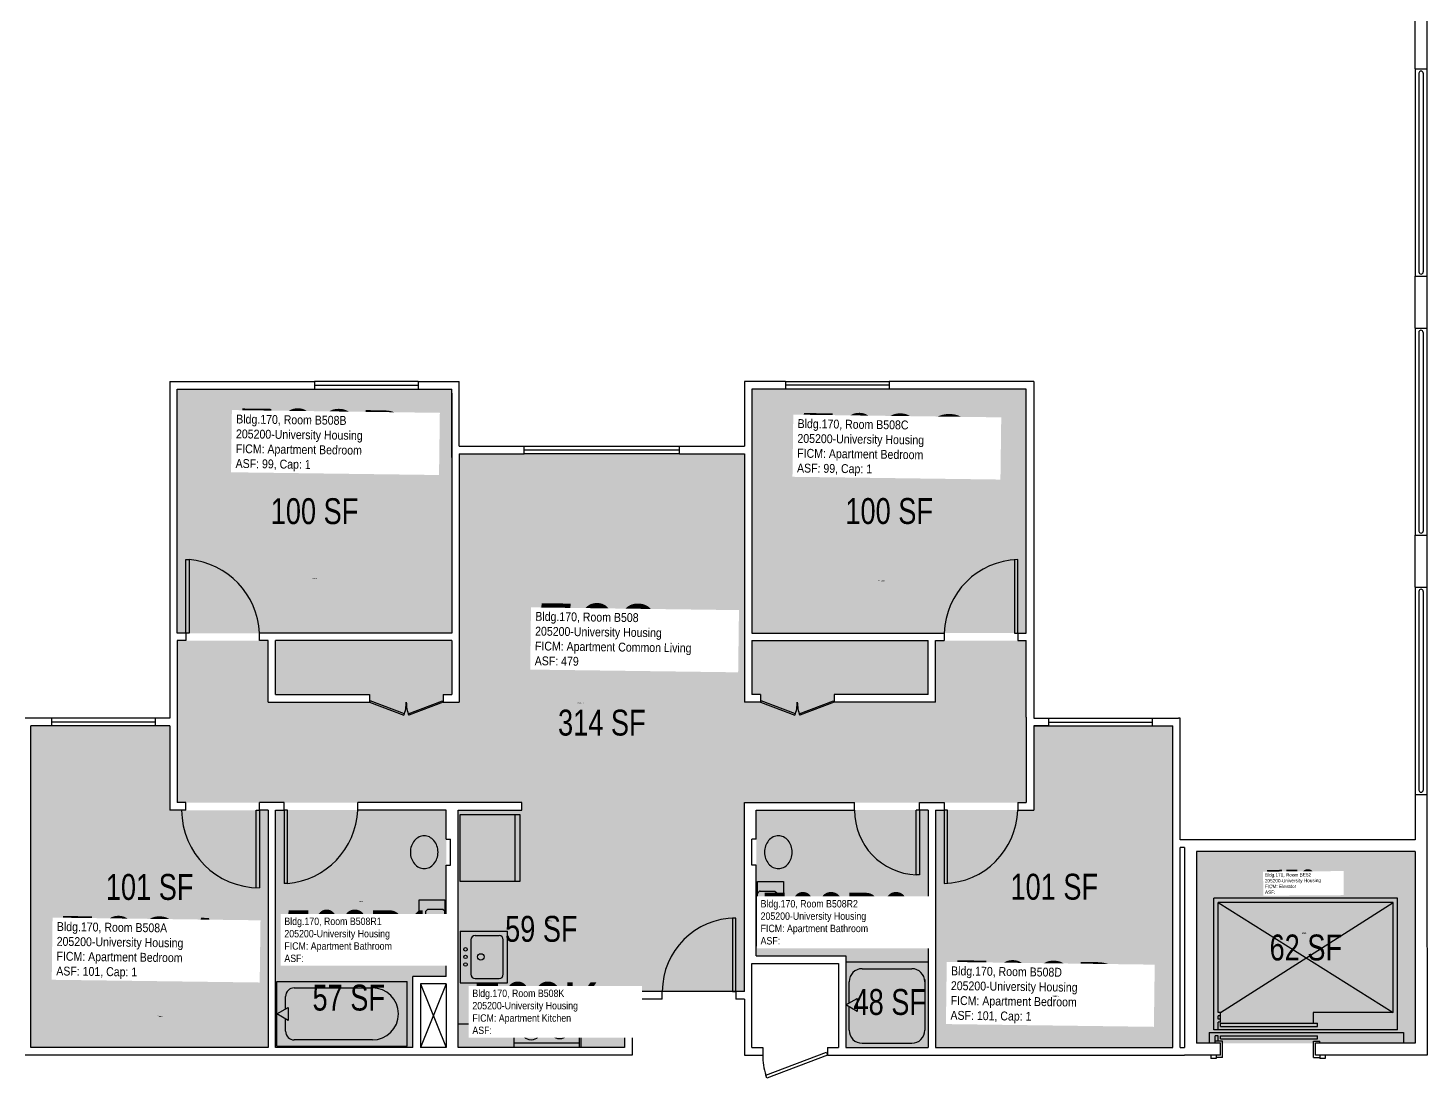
# Model space of a CAD drawing. Header units: inches. Extents: x -88 to 3164, y -85 to 1655.
# Drawn here: x 2012 to 2660, y 317 to 803 of the extents above; entities that cross this region are included whole.
import ezdxf
from ezdxf.enums import TextEntityAlignment as Align

# ---------------------------------------------------------------- set-up
doc = ezdxf.new("R2010")
doc.units = ezdxf.units.IN
doc.header["$LTSCALE"] = 10
doc.header["$MEASUREMENT"] = 0
doc.layers.get('0').update_dxf_attribs({"linetype": 'CONTINUOUS'})
for name, color, linetype in [('A-DOOR', 2, 'CONTINUOUS'), ('A-FLOR', 3, 'CONTINUOUS'), ('A-GLAZ', 1, 'CONTINUOUS'), ('A-IDEN-RNUM', 7, 'CONTINUOUS'), ('A-IDEN-SNUM', 4, 'CONTINUOUS'), ('A-IDEN-VNUM', 4, 'CONTINUOUS'), ('A-WALL', 5, 'CONTINUOUS'), ('AREA-TEXT', 3, 'CONTINUOUS'), ('Rooms-Category-Color', 7, 'CONTINUOUS'), ('Rooms-College-Color', 7, 'CONTINUOUS'), ('Rooms-Department-Color', 7, 'CONTINUOUS'), ('Rooms-Division-Color', 7, 'CONTINUOUS'), ('Rooms-Information', 7, 'CONTINUOUS')]:
    doc.layers.add(name, color=color, linetype=linetype)
doc.styles.add('CP_AREA', font='arial.ttf', dxfattribs={"height": 15})
doc.styles.add('CP_ROOMSNUMBER', font='arial.ttf', dxfattribs={"height": 1})
doc.styles.add('CP_ROOMVNUMBER', font='arial.ttf', dxfattribs={"width": 0.85, "height": 0.075})

msp = doc.modelspace()

# ---------------------------------------------------------------- hatches: boundary and pattern name
at = {"layer": 'Rooms-Category-Color', "true_color": 0x728ef3}
for points in [[(2208.39, 522.86), (2081.39, 522.83), (2081.36, 635.83), (2208.36, 635.86)], [(2347.39, 522.9), (2474.39, 522.93), (2474.36, 635.93), (2347.36, 635.9)], [(2474.35, 519.42), (2474.35, 444.42), (2343.85, 444.42), (2343.85, 356.92), (2288.35, 356.92), (2288.35, 440.92), (2240.84, 440.92), (2240.84, 444.42), (2081.35, 444.42), (2081.35, 519.42), (2123.35, 519.42), (2123.35, 490.92), (2170.35, 490.92), (2170.35, 494.42), (2126.85, 494.42), (2126.85, 519.42), (2208.35, 519.42), (2208.35, 494.42), (2204.35, 494.42), (2204.35, 490.92), (2211.85, 490.92), (2211.85, 605.92), (2343.85, 605.92), (2343.85, 490.92), (2351.35, 490.92), (2351.35, 494.42), (2347.35, 494.42), (2347.35, 519.42), (2428.85, 519.42), (2428.85, 494.42), (2385.35, 494.42), (2385.35, 490.92), (2432.35, 490.92), (2432.35, 519.42)], [(2123.43, 330.84), (2013.68, 330.82), (2013.65, 479.82), (2077.9, 479.83), (2077.9, 440.83), (2123.4, 440.84)], [(2477.9, 479.93), (2542.15, 479.94), (2542.18, 330.94), (2432.43, 330.92), (2432.4, 440.92), (2477.9, 440.93)], [(2126.85, 440.92), (2205.85, 440.92), (2205.85, 363.92), (2190.35, 363.92), (2190.35, 330.92), (2126.85, 330.92), (2126.85, 440.92)], [(2211.35, 440.92), (2288.35, 440.92), (2288.35, 330.92), (2211.35, 330.92)], [(2428.85, 440.92), (2349.35, 440.92), (2349.35, 373.42), (2390.85, 373.42), (2390.85, 330.92), (2428.85, 330.92)]]:
    msp.add_hatch(color=171, dxfattribs=at).paths.add_polyline_path(points)
at = {"layer": 'Rooms-Category-Color', "true_color": 0xadadad}
msp.add_hatch(color=253, dxfattribs=at).paths.add_polyline_path([(2553.1, 332.92), (2654.35, 332.92), (2654.35, 421.67), (2553.1, 421.67)])
at = {"layer": 'Rooms-College-Color', "true_color": 0xadadad}
for points in [[(2208.39, 522.86), (2081.39, 522.83), (2081.36, 635.83), (2208.36, 635.86)], [(2347.39, 522.9), (2474.39, 522.93), (2474.36, 635.93), (2347.36, 635.9)], [(2474.35, 519.42), (2474.35, 444.42), (2343.85, 444.42), (2343.85, 356.92), (2288.35, 356.92), (2288.35, 440.92), (2240.84, 440.92), (2240.84, 444.42), (2081.35, 444.42), (2081.35, 519.42), (2123.35, 519.42), (2123.35, 490.92), (2170.35, 490.92), (2170.35, 494.42), (2126.85, 494.42), (2126.85, 519.42), (2208.35, 519.42), (2208.35, 494.42), (2204.35, 494.42), (2204.35, 490.92), (2211.85, 490.92), (2211.85, 605.92), (2343.85, 605.92), (2343.85, 490.92), (2351.35, 490.92), (2351.35, 494.42), (2347.35, 494.42), (2347.35, 519.42), (2428.85, 519.42), (2428.85, 494.42), (2385.35, 494.42), (2385.35, 490.92), (2432.35, 490.92), (2432.35, 519.42)], [(2123.43, 330.84), (2013.68, 330.82), (2013.65, 479.82), (2077.9, 479.83), (2077.9, 440.83), (2123.4, 440.84)], [(2477.9, 479.93), (2542.15, 479.94), (2542.18, 330.94), (2432.43, 330.92), (2432.4, 440.92), (2477.9, 440.93)], [(2126.85, 440.92), (2205.85, 440.92), (2205.85, 363.92), (2190.35, 363.92), (2190.35, 330.92), (2126.85, 330.92), (2126.85, 440.92)], [(2211.35, 440.92), (2288.35, 440.92), (2288.35, 330.92), (2211.35, 330.92)], [(2428.85, 440.92), (2349.35, 440.92), (2349.35, 373.42), (2390.85, 373.42), (2390.85, 330.92), (2428.85, 330.92)], [(2553.1, 332.92), (2654.35, 332.92), (2654.35, 421.67), (2553.1, 421.67)]]:
    msp.add_hatch(color=253, dxfattribs=at).paths.add_polyline_path(points)
at = {"layer": 'Rooms-Department-Color', "true_color": 0x604aed}
for points in [[(2208.39, 522.86), (2081.39, 522.83), (2081.36, 635.83), (2208.36, 635.86)], [(2347.39, 522.9), (2474.39, 522.93), (2474.36, 635.93), (2347.36, 635.9)], [(2474.35, 519.42), (2474.35, 444.42), (2343.85, 444.42), (2343.85, 356.92), (2288.35, 356.92), (2288.35, 440.92), (2240.84, 440.92), (2240.84, 444.42), (2081.35, 444.42), (2081.35, 519.42), (2123.35, 519.42), (2123.35, 490.92), (2170.35, 490.92), (2170.35, 494.42), (2126.85, 494.42), (2126.85, 519.42), (2208.35, 519.42), (2208.35, 494.42), (2204.35, 494.42), (2204.35, 490.92), (2211.85, 490.92), (2211.85, 605.92), (2343.85, 605.92), (2343.85, 490.92), (2351.35, 490.92), (2351.35, 494.42), (2347.35, 494.42), (2347.35, 519.42), (2428.85, 519.42), (2428.85, 494.42), (2385.35, 494.42), (2385.35, 490.92), (2432.35, 490.92), (2432.35, 519.42)], [(2123.43, 330.84), (2013.68, 330.82), (2013.65, 479.82), (2077.9, 479.83), (2077.9, 440.83), (2123.4, 440.84)], [(2477.9, 479.93), (2542.15, 479.94), (2542.18, 330.94), (2432.43, 330.92), (2432.4, 440.92), (2477.9, 440.93)], [(2126.85, 440.92), (2205.85, 440.92), (2205.85, 363.92), (2190.35, 363.92), (2190.35, 330.92), (2126.85, 330.92), (2126.85, 440.92)], [(2211.35, 440.92), (2288.35, 440.92), (2288.35, 330.92), (2211.35, 330.92)], [(2428.85, 440.92), (2349.35, 440.92), (2349.35, 373.42), (2390.85, 373.42), (2390.85, 330.92), (2428.85, 330.92)]]:
    msp.add_hatch(color=173, dxfattribs=at).paths.add_polyline_path(points)
at = {"layer": 'Rooms-Department-Color', "true_color": 0xacacac}
msp.add_hatch(color=253, dxfattribs=at).paths.add_polyline_path([(2553.1, 332.92), (2654.35, 332.92), (2654.35, 421.67), (2553.1, 421.67)])
at = {"layer": 'Rooms-Division-Color', "true_color": 0x604aed}
for points in [[(2208.39, 522.86), (2081.39, 522.83), (2081.36, 635.83), (2208.36, 635.86)], [(2347.39, 522.9), (2474.39, 522.93), (2474.36, 635.93), (2347.36, 635.9)], [(2474.35, 519.42), (2474.35, 444.42), (2343.85, 444.42), (2343.85, 356.92), (2288.35, 356.92), (2288.35, 440.92), (2240.84, 440.92), (2240.84, 444.42), (2081.35, 444.42), (2081.35, 519.42), (2123.35, 519.42), (2123.35, 490.92), (2170.35, 490.92), (2170.35, 494.42), (2126.85, 494.42), (2126.85, 519.42), (2208.35, 519.42), (2208.35, 494.42), (2204.35, 494.42), (2204.35, 490.92), (2211.85, 490.92), (2211.85, 605.92), (2343.85, 605.92), (2343.85, 490.92), (2351.35, 490.92), (2351.35, 494.42), (2347.35, 494.42), (2347.35, 519.42), (2428.85, 519.42), (2428.85, 494.42), (2385.35, 494.42), (2385.35, 490.92), (2432.35, 490.92), (2432.35, 519.42)], [(2123.43, 330.84), (2013.68, 330.82), (2013.65, 479.82), (2077.9, 479.83), (2077.9, 440.83), (2123.4, 440.84)], [(2477.9, 479.93), (2542.15, 479.94), (2542.18, 330.94), (2432.43, 330.92), (2432.4, 440.92), (2477.9, 440.93)], [(2126.85, 440.92), (2205.85, 440.92), (2205.85, 363.92), (2190.35, 363.92), (2190.35, 330.92), (2126.85, 330.92), (2126.85, 440.92)], [(2211.35, 440.92), (2288.35, 440.92), (2288.35, 330.92), (2211.35, 330.92)], [(2428.85, 440.92), (2349.35, 440.92), (2349.35, 373.42), (2390.85, 373.42), (2390.85, 330.92), (2428.85, 330.92)]]:
    msp.add_hatch(color=173, dxfattribs=at).paths.add_polyline_path(points)
at = {"layer": 'Rooms-Division-Color', "true_color": 0xadadad}
msp.add_hatch(color=253, dxfattribs=at).paths.add_polyline_path([(2553.1, 332.92), (2654.35, 332.92), (2654.35, 421.67), (2553.1, 421.67)])

# ---------------------------------------------------------------- linework, layer by layer
for p, q in [((2212.35, 407.92), (2212.35, 438.92)), ((2212.35, 438.92), (2239.85, 438.92)), ((2237.6, 438.92), (2237.6, 407.92)), ((2239.85, 438.92), (2239.85, 407.92)), ((2239.85, 407.92), (2212.35, 407.92)), ((2349.98, 377.83), (2349.98, 407.83)), ((2349.98, 407.83), (2361.98, 407.83)), ((2349.98, 383.42), (2349.98, 402.24)), ((2350.1, 402.54), (2350.86, 403.29)), ((2351.15, 403.42), (2357.98, 403.42)), ((2357.98, 403.42), (2358.86, 402.54)), ((2358.98, 402.24), (2358.98, 398.98)), ((2361.98, 407.83), (2361.98, 377.83)), ((2193.23, 369.33), (2193.23, 399.33)), ((2193.23, 399.33), (2205.23, 399.33)), ((2205.23, 399.33), (2205.23, 369.33)), ((2357.98, 395.36), (2357.98, 390.48)), ((2358.96, 398.86), (2358, 395.47)), ((2196.23, 393.74), (2196.23, 390.42)), ((2196.23, 390.42), (2197.21, 386.97)), ((2197.23, 394.92), (2196.35, 394.04)), ((2204.23, 394.92), (2197.23, 394.92)), ((2205.11, 394.04), (2204.23, 394.92)), ((2205.23, 374.92), (2205.23, 393.74)), ((2358, 390.36), (2358.96, 386.97)), ((2197.23, 386.86), (2197.23, 381.98)), ((2212.26, 384.87), (2234.26, 384.87)), ((2212.26, 384.87), (2212.26, 360.87)), ((2219.26, 382.87), (2230.26, 382.87)), ((2234.26, 360.87), (2234.26, 384.87)), ((2350.86, 382.54), (2349.98, 383.42)), ((2357.81, 382.42), (2351.15, 382.42)), ((2358.98, 383.42), (2358.1, 382.54)), ((2358.98, 386.86), (2358.98, 383.42)), ((2197.21, 381.86), (2196.23, 378.42)), ((2196.23, 378.42), (2196.23, 374.92)), ((2217.26, 380.87), (2217.26, 364.87)), ((2232.26, 364.87), (2232.26, 380.87)), ((2361.98, 377.83), (2349.98, 377.83)), ((2205.23, 369.33), (2193.23, 369.33)), ((2196.23, 374.92), (2197.11, 374.04)), ((2197.4, 373.92), (2204.06, 373.92)), ((2204.35, 374.04), (2205.23, 374.92)), ((2428.85, 370.42), (2390.85, 370.42)), ((2219.26, 362.87), (2230.26, 362.87)), ((2398.35, 367.45), (2421.35, 367.45)), ((2127.48, 331.54), (2127.48, 361.54)), ((2127.48, 361.54), (2187.73, 361.54)), ((2135.51, 358.59), (2171.66, 358.59)), ((2187.73, 331.54), (2187.73, 361.54)), ((2212.26, 360.87), (2234.26, 360.87)), ((2237.35, 330.92), (2237.35, 356.92)), ((2237.35, 356.92), (2267.35, 356.92)), ((2267.35, 356.92), (2267.35, 330.92)), ((2392.35, 351.56), (2392.35, 361.45)), ((2427.35, 362.45), (2427.35, 338.95)), ((2131.5, 348.86), (2131.5, 354.58)), ((2268.35, 330.92), (2268.35, 354.92)), ((2390.85, 350.7), (2396.05, 353.7)), ((2396.05, 347.7), (2390.85, 350.7)), ((2392.35, 338.95), (2392.35, 349.83)), ((2396.05, 353.7), (2396.05, 347.7)), ((2127.48, 346.54), (2132.68, 349.54)), ((2132.68, 343.54), (2127.48, 346.54)), ((2131.5, 338.51), (2131.5, 344.22)), ((2132.68, 349.54), (2132.68, 343.54)), ((2269.35, 346.92), (2236.42, 346.92)), ((2236.42, 341.99), (2236.42, 346.92)), ((2269.35, 341.99), (2269.35, 346.92)), ((2211.35, 341.99), (2236.42, 341.99)), ((2269.35, 341.99), (2288.35, 341.99)), ((2127.48, 331.54), (2187.73, 331.54)), ((2171.66, 334.49), (2135.51, 334.49)), ((2267.35, 332.99), (2237.35, 332.99)), ((2398.35, 332.95), (2421.35, 332.95))]:
    msp.add_line(p, q)
for centre, radius in [((2214.76, 376.42), 0.791), ((2214.76, 372.92), 0.791), ((2214.76, 369.42), 0.791), ((2221.88, 372.92), 1.5), ((2245.13, 350.92), 4), ((2258.35, 350.92), 4.5), ((2245.13, 338.92), 4.5), ((2258.35, 338.92), 4)]:
    msp.add_circle(centre, radius)
for centre, radius, start, end in [((2196.16, 422.54), 6.59, 116.19159, 139.89909), ((2195.64, 423.6), 5.42, 90, 116.19159), ((2195.64, 423.6), 5.42, 63.80841, 90), ((2195.12, 422.54), 6.59, 40.10091, 63.80841), ((2360.1, 422.54), 6.59, 116.19159, 139.89909), ((2359.58, 423.6), 5.42, 90, 116.19159), ((2359.58, 423.6), 5.42, 63.80841, 90), ((2359.06, 422.54), 6.59, 40.10091, 63.80841), ((2198.24, 421.42), 9, 160.77064, 180), ((2198.24, 421.42), 9, 180, 199.22936), ((2196.97, 421.86), 7.65, 139.89909, 160.77064), ((2194.31, 421.86), 7.65, 19.22936, 40.10091), ((2193.04, 421.42), 9, 0, 19.22936), ((2193.04, 421.42), 9, 340.77064, 0), ((2362.18, 421.42), 9, 160.77064, 180), ((2362.18, 421.42), 9, 180, 199.22936), ((2360.91, 421.86), 7.65, 139.89909, 160.77064), ((2358.25, 421.86), 7.65, 19.22936, 40.10091), ((2356.98, 421.42), 9, 0, 19.22936), ((2356.98, 421.42), 9, 340.77064, 0), ((2196.97, 420.97), 7.65, 199.22936, 220.10091), ((2196.16, 420.29), 6.59, 220.10091, 243.80841), ((2195.12, 420.29), 6.59, 296.19159, 319.89909), ((2194.31, 420.97), 7.65, 319.89909, 340.77064), ((2360.91, 420.97), 7.65, 199.22936, 220.10091), ((2360.1, 420.29), 6.59, 220.10091, 243.80841), ((2359.06, 420.29), 6.59, 296.19159, 319.89909), ((2358.25, 420.97), 7.65, 319.89909, 340.77064), ((2195.64, 419.24), 5.42, 243.80841, 270), ((2195.64, 419.24), 5.42, 270, 296.19159), ((2359.58, 419.24), 5.42, 243.80841, 270), ((2359.58, 419.24), 5.42, 270, 296.19159), ((2350.4, 402.24), 0.418, 135, 180), ((2351.15, 403), 0.418, 90, 135), ((2358.56, 402.24), 0.418, 0, 45), ((2358.4, 395.36), 0.418, 164.0546, 180), ((2365.78, 392.92), 5.8, 153.29881, 180), ((2367.08, 392.26), 7.26, 129.47246, 153.29881), ((2367.93, 391.24), 8.59, 108.83538, 129.47246), ((2368.48, 389.62), 10.29, 90, 108.83538), ((2368.48, 389.62), 10.29, 71.16462, 90), ((2369.03, 391.24), 8.59, 50.52754, 71.16462), ((2369.87, 392.26), 7.26, 26.70119, 50.52754), ((2371.18, 392.92), 5.8, 0, 26.70119), ((2185.33, 383.76), 7.26, 129.47246, 153.29881), ((2186.18, 382.74), 8.59, 108.83538, 129.47246), ((2186.73, 381.12), 10.29, 90, 108.83538), ((2186.73, 381.12), 10.29, 71.16462, 90), ((2187.28, 382.74), 8.59, 50.52754, 71.16462), ((2188.12, 383.76), 7.26, 26.70119, 50.52754), ((2196.65, 393.74), 0.418, 135, 180), ((2204.81, 393.74), 0.418, 0, 45), ((2358.4, 390.48), 0.418, 180, 195.9454), ((2365.78, 392.92), 5.8, 180, 206.70119), ((2367.08, 393.57), 7.26, 206.70119, 230.52754), ((2369.87, 393.57), 7.26, 309.47246, 333.29881), ((2371.18, 392.92), 5.8, 333.29881, 0), ((2184.03, 384.42), 5.8, 153.29881, 180), ((2184.03, 384.42), 5.8, 180, 206.70119), ((2189.43, 384.42), 5.8, 0, 26.70119), ((2189.43, 384.42), 5.8, 333.29881, 0), ((2196.81, 386.86), 0.418, 0, 15.9454), ((2219.26, 380.87), 2, 90, 180), ((2230.26, 380.87), 2, 0, 90), ((2351.15, 382.84), 0.418, 225, 270), ((2357.81, 382.84), 0.418, 270, 315), ((2358.56, 386.86), 0.418, 0, 15.9454), ((2367.93, 394.6), 8.59, 230.52754, 251.16462), ((2368.48, 396.21), 10.29, 251.16462, 270), ((2369, 393.77), 7.87, 266.22456, 288.83538), ((2368.49, 395.25), 9.43, 288.83538, 309.47246), ((2185.33, 385.07), 7.26, 206.70119, 230.52754), ((2186.71, 386.75), 9.43, 230.52754, 251.16462), ((2186.21, 385.27), 7.87, 251.16462, 273.77544), ((2186.73, 387.71), 10.29, 270, 288.83538), ((2187.28, 386.1), 8.59, 288.83538, 309.47246), ((2188.12, 385.07), 7.26, 309.47246, 333.29881), ((2196.81, 381.98), 0.418, 344.0546, 0), ((2197.4, 374.34), 0.418, 225, 270), ((2204.06, 374.34), 0.418, 270, 315), ((2219.26, 364.87), 2, 180, 270), ((2230.26, 364.87), 2, 270, 0), ((2398.35, 361.45), 6, 90, 180), ((2421.35, 361.45), 6, 0, 90), ((2135.51, 354.58), 4.02, 90, 180), ((2171.66, 346.54), 12.05, 270, 90), ((2135.51, 338.51), 4.02, 180, 270), ((2398.35, 338.95), 6, 180, 270), ((2421.35, 338.95), 6, 270, 0)]:
    msp.add_arc(centre, radius, start, end)
at = {"layer": 'A-DOOR'}
for p, q in [((2085.35, 522.92), (2085.35, 556.92)), ((2085.35, 556.92), (2086.85, 556.92)), ((2086.85, 556.92), (2086.85, 522.92)), ((2468.85, 556.92), (2468.85, 522.92)), ((2470.35, 522.92), (2470.35, 556.92)), ((2086.85, 522.92), (2085.35, 522.92)), ((2468.85, 522.92), (2470.35, 522.92)), ((2170.61, 491.58), (2170.35, 490.92)), ((2170.35, 490.92), (2186.23, 484.83)), ((2186.48, 485.49), (2170.61, 491.58)), ((2188.23, 485.49), (2204.1, 491.58)), ((2204.35, 490.92), (2188.48, 484.83)), ((2204.1, 491.58), (2204.35, 490.92)), ((2351.61, 491.58), (2351.35, 490.92)), ((2351.35, 490.92), (2367.23, 484.83)), ((2367.48, 485.49), (2351.61, 491.58)), ((2369.23, 485.49), (2385.1, 491.58)), ((2385.35, 490.92), (2369.48, 484.83)), ((2385.1, 491.58), (2385.35, 490.92)), ((2186.23, 484.83), (2186.48, 485.49)), ((2188.48, 484.83), (2188.23, 485.49)), ((2367.23, 484.83), (2367.48, 485.49)), ((2369.48, 484.83), (2369.23, 485.49)), ((2117.85, 440.92), (2119.35, 440.92)), ((2117.85, 404.92), (2117.85, 440.92)), ((2119.35, 440.92), (2119.35, 404.92)), ((2130.85, 440.92), (2130.85, 406.92)), ((2132.35, 440.92), (2130.85, 440.92)), ((2132.35, 406.92), (2132.35, 440.92)), ((2423.35, 410.92), (2423.35, 440.92)), ((2424.85, 440.92), (2423.35, 440.92)), ((2424.85, 440.92), (2424.85, 410.92)), ((2436.35, 440.92), (2436.35, 406.92)), ((2437.85, 440.92), (2436.35, 440.92)), ((2437.85, 406.92), (2437.85, 440.92)), ((2424.85, 410.92), (2423.35, 410.92)), ((2132.35, 406.92), (2130.85, 406.92)), ((2339.85, 390.92), (2338.35, 390.92)), ((2338.35, 390.92), (2338.35, 356.92)), ((2339.85, 356.92), (2339.85, 390.92)), ((2339.85, 356.92), (2305.85, 356.92)), ((2338.35, 356.92), (2339.85, 356.92)), ((2353.79, 318.15), (2381.86, 328.74)), ((2382.35, 327.42), (2354.29, 316.83)), ((2381.86, 328.74), (2382.35, 327.42)), ((2354.29, 316.83), (2353.79, 318.15))]:
    msp.add_line(p, q, dxfattribs=at)
for centre, radius, start, end in [((2083.71, 521.38), 35.67, 2.4645, 84.95117), ((2471.32, 521.96), 34.97, 91.57576, 178.42424), ((2170.35, 490.92), 17, 339.02254, 0), ((2204.35, 490.92), 17, 180, 200.97746), ((2351.35, 490.92), 17, 339.02254, 0), ((2385.35, 490.92), 17, 180, 200.97746), ((2119.35, 440.92), 36, 180, 270), ((2129.25, 442.42), 35.64, 274.99827, 357.58607), ((2424.63, 440.66), 29.77, 179.51034, 267.55206), ((2435.39, 441.88), 34.97, 271.57576, 358.42424), ((2339.85, 356.92), 34, 90, 180), ((2379.55, 327.05), 27.2, 179.22408, 199.05218)]:
    msp.add_arc(centre, radius, start, end, dxfattribs=at)
at = {"layer": 'A-FLOR'}
for p, q in [((2656.05, 782.16), (2656.08, 690.16)), ((2658.05, 782.16), (2658.08, 690.16)), ((2656.04, 662.16), (2656.07, 570.16)), ((2658.04, 662.16), (2658.07, 570.16)), ((2656.05, 542.16), (2656.08, 450.16)), ((2658.05, 542.16), (2658.08, 450.16)), ((2646.2, 400.17), (2561.2, 400.16)), ((2561.21, 339.16), (2561.2, 400.16)), ((2644.2, 398.17), (2563.2, 398.16)), ((2563.2, 398.16), (2644.2, 347.17)), ((2563.2, 347.16), (2563.2, 398.16)), ((2564.2, 347.16), (2644.2, 398.17)), ((2644.2, 347.17), (2644.2, 398.17)), ((2646.21, 339.17), (2646.2, 400.17)), ((2193.85, 360.42), (2205.85, 330.92)), ((2205.85, 360.42), (2193.85, 330.92)), ((2564.2, 347.16), (2563.2, 347.16)), ((2563.2, 344.16), (2563.2, 345.66)), ((2564.2, 345.66), (2563.2, 345.66)), ((2564.2, 344.16), (2563.2, 344.16)), ((2564.2, 342.66), (2564.2, 347.16)), ((2644.2, 347.17), (2607.2, 347.16)), ((2607.2, 347.16), (2607.2, 342.16)), ((2558.96, 337.91), (2648.96, 337.92)), ((2558.96, 337.91), (2558.96, 332.91)), ((2646.21, 339.17), (2561.21, 339.16)), ((2564.2, 342.66), (2563.2, 342.66)), ((2563.21, 339.16), (2563.2, 342.66)), ((2564.2, 342.16), (2609.2, 342.16)), ((2564.21, 340.66), (2564.2, 342.16)), ((2564.21, 340.66), (2609.21, 340.66)), ((2609.21, 340.66), (2609.2, 342.16)), ((2648.96, 337.92), (2648.96, 332.92)), ((2563.21, 336.41), (2561.71, 336.41)), ((2561.71, 332.91), (2561.71, 336.41)), ((2562.96, 333.91), (2561.96, 333.91)), ((2563.21, 333.91), (2563.21, 336.41)), ((2565.21, 333.91), (2563.21, 333.91)), ((2564.21, 336.41), (2609.21, 336.41)), ((2564.21, 334.91), (2564.21, 336.41)), ((2564.21, 334.91), (2609.21, 334.91)), ((2565.21, 326.41), (2565.21, 333.91)), ((2607.21, 326.41), (2607.21, 333.91)), ((2607.21, 333.91), (2610.21, 333.91)), ((2609.21, 334.91), (2609.21, 336.41)), ((2610.21, 332.91), (2610.21, 333.91)), ((2559.72, 327.41), (2559.72, 325.91)), ((2562.22, 325.91), (2559.72, 325.91)), ((2562.22, 327.41), (2562.22, 325.91)), ((2565.21, 326.41), (2562.22, 326.41)), ((2607.21, 326.41), (2610.2, 326.41)), ((2610.2, 327.41), (2610.2, 326.41)), ((2610.2, 327.41), (2610.2, 325.91)), ((2612.7, 325.91), (2610.2, 325.91)), ((2612.7, 327.41), (2612.7, 325.91))]:
    msp.add_line(p, q, dxfattribs=at)
for centre, start, end in [((2657.05, 782.16, 0), 0.02044, 180.02044), ((2657.08, 690.16, 0), 180.02044, 0.02044), ((2657.04, 662.16, 0), 0.02044, 180.02044), ((2657.07, 570.16, 0), 180.02044, 0.02044), ((2657.05, 542.16, 0), 0.02044, 180.02044), ((2657.08, 450.16, 0), 180.02044, 0.02044)]:
    msp.add_arc(centre, 1, start, end, dxfattribs=at)
at = {"layer": 'A-GLAZ'}
for p, q in [((2192.85, 639.42), (2144.85, 639.42)), ((2144.85, 637.67), (2192.85, 637.67)), ((2144.85, 635.92), (2192.85, 635.92)), ((2362.85, 639.42), (2410.85, 639.42)), ((2410.85, 637.67), (2362.85, 637.67)), ((2410.85, 635.92), (2362.85, 635.92)), ((2241.85, 609.42), (2313.85, 609.42)), ((2313.85, 607.67), (2241.85, 607.67)), ((2313.85, 605.92), (2241.85, 605.92)), ((2071.1, 483.42), (2023.1, 483.42)), ((2071.1, 481.67), (2023.1, 481.67)), ((2071.1, 479.92), (2023.1, 479.92)), ((2484.6, 483.42), (2532.6, 483.42)), ((2484.6, 481.67), (2532.6, 481.67)), ((2484.6, 479.92), (2532.6, 479.92))]:
    msp.add_line(p, q, dxfattribs=at)
at = {"layer": 'A-WALL'}
for p, q in [((2654.31, 784.16), (2654.32, 808.16)), ((2659.82, 808.16), (2659.81, 784.16)), ((2654.31, 784.16), (2654.32, 688.16)), ((2654.31, 784.16), (2659.81, 784.16)), ((2659.81, 784.16), (2659.82, 688.16)), ((2654.3, 664.16), (2654.31, 688.16)), ((2654.31, 688.16), (2659.81, 688.16)), ((2659.81, 688.16), (2659.8, 664.16)), ((2654.3, 664.16), (2654.32, 568.16)), ((2654.3, 664.16), (2659.8, 664.16)), ((2659.8, 664.16), (2659.82, 568.16)), ((2077.85, 639.42), (2144.85, 639.42)), ((2077.85, 639.42), (2077.85, 483.42)), ((2081.35, 522.92), (2081.35, 635.92)), ((2081.35, 635.92), (2144.85, 635.92)), ((2144.85, 639.42), (2144.85, 635.92)), ((2192.85, 639.42), (2211.85, 639.42)), ((2192.85, 639.42), (2192.85, 635.92)), ((2192.85, 635.92), (2208.35, 635.92)), ((2208.35, 604.17), (2208.35, 635.92)), ((2211.85, 609.42), (2211.85, 639.42)), ((2343.85, 639.42), (2343.85, 609.42)), ((2362.85, 639.42), (2343.85, 639.42)), ((2347.35, 635.92), (2347.35, 604.17)), ((2362.85, 635.92), (2347.35, 635.92)), ((2362.85, 639.42), (2362.85, 635.92)), ((2410.85, 639.42), (2410.85, 635.92)), ((2477.85, 639.42), (2410.85, 639.42)), ((2474.35, 635.92), (2410.85, 635.92)), ((2474.35, 522.92), (2474.35, 635.92)), ((2477.85, 639.42), (2477.85, 483.42)), ((2208.35, 633.92), (2208.35, 604.17)), ((2211.85, 609.42), (2241.85, 609.42)), ((2241.85, 605.92), (2241.85, 609.42)), ((2313.85, 605.92), (2313.85, 609.42)), ((2313.85, 609.42), (2343.85, 609.42)), ((2208.35, 604.17), (2208.35, 522.92)), ((2211.85, 605.92), (2211.85, 490.92)), ((2211.85, 605.92), (2241.85, 605.92)), ((2313.85, 605.92), (2343.85, 605.92)), ((2343.85, 605.92), (2343.85, 490.92)), ((2347.35, 604.17), (2347.35, 522.92)), ((2654.3, 544.16), (2654.31, 568.16)), ((2654.31, 568.16), (2659.81, 568.16)), ((2659.81, 568.16), (2659.8, 544.16)), ((2654.3, 544.16), (2659.8, 544.16)), ((2654.3, 544.16), (2654.31, 448.16)), ((2659.8, 544.16), (2659.81, 448.16)), ((2085.35, 522.92), (2081.35, 522.92)), ((2085.35, 519.42), (2081.35, 519.42)), ((2081.35, 519.42), (2081.35, 483.42)), ((2085.35, 522.92), (2085.35, 519.42)), ((2208.35, 522.92), (2119.35, 522.92)), ((2119.35, 519.42), (2119.35, 522.92)), ((2123.35, 519.42), (2119.35, 519.42)), ((2123.35, 490.92), (2123.35, 519.42)), ((2208.35, 519.42), (2126.85, 519.42)), ((2126.85, 494.42), (2126.85, 519.42)), ((2208.35, 519.42), (2208.35, 494.42)), ((2347.35, 522.92), (2436.35, 522.92)), ((2347.35, 519.42), (2428.85, 519.42)), ((2347.35, 519.42), (2347.35, 494.42)), ((2428.85, 494.42), (2428.85, 519.42)), ((2432.35, 490.92), (2432.35, 519.42)), ((2432.35, 519.42), (2436.35, 519.42)), ((2436.35, 522.92), (2436.35, 519.42)), ((2470.35, 522.92), (2470.35, 519.42)), ((2470.35, 522.92), (2474.35, 522.92)), ((2470.35, 519.42), (2474.35, 519.42)), ((2474.35, 483.92), (2474.35, 519.42)), ((2126.85, 494.42), (2170.35, 494.42)), ((2170.35, 494.42), (2170.35, 490.92)), ((2204.35, 494.42), (2204.35, 490.92)), ((2204.35, 494.42), (2208.35, 494.42)), ((2351.35, 494.42), (2347.35, 494.42)), ((2351.35, 494.42), (2351.35, 490.92)), ((2428.85, 494.42), (2385.35, 494.42)), ((2385.35, 494.42), (2385.35, 490.92)), ((2123.35, 490.92), (2170.35, 490.92)), ((2204.35, 490.92), (2211.85, 490.92)), ((2351.35, 490.92), (2343.85, 490.92)), ((2432.35, 490.92), (2385.35, 490.92)), ((2023.1, 483.42), (2010.85, 483.42)), ((2023.1, 479.92), (2013.6, 479.92)), ((2013.6, 330.92), (2013.6, 479.92)), ((2023.1, 483.42), (2023.1, 479.92)), ((2077.85, 483.42), (2071.1, 483.42)), ((2071.1, 483.42), (2071.1, 479.92)), ((2077.85, 479.92), (2071.1, 479.92)), ((2077.85, 479.92), (2077.85, 440.92)), ((2081.35, 483.42), (2081.35, 444.42)), ((2474.35, 483.92), (2474.35, 444.42)), ((2477.85, 483.42), (2484.6, 483.42)), ((2477.85, 479.92), (2477.85, 440.92)), ((2477.85, 479.92), (2484.6, 479.92)), ((2484.6, 479.92), (2477.85, 479.92)), ((2484.6, 483.42), (2484.6, 479.92)), ((2532.6, 483.42), (2532.6, 479.92)), ((2532.6, 483.42), (2544.85, 483.42)), ((2532.6, 479.92), (2542.1, 479.92)), ((2542.1, 330.92), (2542.1, 479.92)), ((2545.57, 483.42), (2544.85, 483.42)), ((2545.57, 427.16), (2545.57, 483.42)), ((2654.31, 448.16), (2659.81, 448.16)), ((2654.31, 448.16), (2654.32, 427.16)), ((2659.81, 448.16), (2659.82, 427.17)), ((2085.35, 440.92), (2077.85, 440.92)), ((2085.35, 444.42), (2081.35, 444.42)), ((2085.35, 440.92), (2085.35, 444.42)), ((2130.85, 444.42), (2119.35, 444.42)), ((2119.35, 440.92), (2119.35, 444.42)), ((2119.35, 440.92), (2119.35, 444.42)), ((2123.35, 440.92), (2119.35, 440.92)), ((2123.35, 440.92), (2123.35, 330.92)), ((2126.85, 330.92), (2126.85, 440.92)), ((2126.85, 440.92), (2130.85, 440.92)), ((2130.85, 440.92), (2130.85, 444.42)), ((2211.35, 444.42), (2164.85, 444.42)), ((2164.85, 440.92), (2164.85, 444.42)), ((2205.85, 440.92), (2164.85, 440.92)), ((2188.23, 440.92), (2168.85, 440.92)), ((2205.85, 427.42), (2205.85, 440.92)), ((2240.84, 444.42), (2211.35, 444.42)), ((2211.35, 440.92), (2240.84, 440.92)), ((2211.35, 330.92), (2211.35, 440.92)), ((2240.84, 440.92), (2240.84, 444.42)), ((2343.85, 356.92), (2343.85, 444.42)), ((2343.85, 444.42), (2394.85, 444.42)), ((2349.35, 440.92), (2394.85, 440.92)), ((2349.35, 427.42), (2349.35, 440.92)), ((2394.85, 440.92), (2394.85, 444.42)), ((2424.85, 440.92), (2424.85, 444.42)), ((2424.85, 440.92), (2424.85, 444.42)), ((2424.85, 444.42), (2436.35, 444.42)), ((2428.85, 440.92), (2424.85, 440.92)), ((2428.85, 440.92), (2428.85, 330.92)), ((2432.35, 440.92), (2432.35, 330.92)), ((2432.35, 440.92), (2436.35, 440.92)), ((2436.35, 444.42), (2436.35, 440.92)), ((2470.35, 444.42), (2474.35, 444.42)), ((2470.35, 444.42), (2470.35, 440.92)), ((2470.35, 440.92), (2477.85, 440.92)), ((2205.85, 427.42), (2207.87, 427.42)), ((2207.87, 415.42), (2207.87, 427.42)), ((2347.35, 415.42), (2347.35, 427.42)), ((2349.35, 427.42), (2347.35, 427.42)), ((2547.57, 427.16), (2545.56, 427.16)), ((2545.57, 331), (2545.58, 423.66)), ((2547.57, 423.66), (2545.57, 423.66)), ((2654.32, 427.17), (2547.57, 427.16)), ((2547.57, 423.66), (2547.58, 330.91)), ((2654.32, 421.67), (2553.07, 421.66)), ((2553.07, 421.66), (2553.08, 332.91)), ((2654.32, 421.67), (2654.33, 332.92)), ((2659.82, 427.17), (2659.83, 327.42)), ((2205.85, 363.92), (2205.85, 415.42)), ((2205.85, 415.42), (2207.87, 415.42)), ((2349.35, 415.42), (2347.35, 415.42)), ((2349.35, 373.42), (2349.35, 415.42)), ((2347.35, 369.92), (2387.35, 369.92)), ((2347.35, 330.92), (2347.35, 369.92)), ((2349.35, 373.42), (2390.85, 373.42)), ((2387.35, 369.92), (2387.35, 330.92)), ((2390.85, 373.42), (2390.85, 330.92)), ((2190.35, 330.92), (2190.35, 363.92)), ((2205.85, 363.92), (2190.35, 363.92)), ((2193.85, 360.42), (2193.85, 330.92)), ((2205.85, 360.42), (2193.85, 360.42)), ((2205.85, 360.42), (2205.85, 330.92)), ((2288.35, 356.92), (2288.35, 330.92)), ((2305.85, 356.92), (2288.35, 356.92)), ((2305.85, 353.42), (2305.85, 356.92)), ((2343.85, 356.92), (2339.85, 356.92)), ((2339.85, 356.92), (2339.85, 353.42)), ((2291.85, 353.42), (2291.85, 327.42)), ((2305.85, 353.42), (2291.85, 353.42)), ((2343.85, 353.42), (2339.85, 353.42)), ((2343.85, 353.42), (2343.85, 327.42)), ((2123.35, 330.92), (2013.6, 330.92)), ((2190.35, 330.92), (2126.85, 330.92)), ((2205.85, 330.92), (2193.85, 330.92)), ((2288.35, 330.92), (2211.35, 330.92)), ((2347.35, 330.92), (2352.35, 330.92)), ((2352.35, 330.92), (2352.35, 327.42)), ((2382.35, 330.92), (2382.35, 327.42)), ((2382.35, 330.92), (2387.35, 330.92)), ((2390.85, 330.92), (2428.85, 330.92)), ((2432.35, 330.92), (2542.1, 330.92)), ((2545.57, 331), (2547.57, 331)), ((2564.21, 332.91), (2553.08, 332.91)), ((2564.21, 327.41), (2564.21, 332.91)), ((2654.33, 332.92), (2608.21, 332.91)), ((2608.21, 327.41), (2608.21, 332.91)), ((2291.85, 327.42), (2010.85, 327.42)), ((2343.85, 327.42), (2352.35, 327.42)), ((2382.35, 327.42), (2544.85, 327.42)), ((2544.85, 327.42), (2547.6, 327.42)), ((2564.21, 327.41), (2547.58, 327.41)), ((2659.83, 327.42), (2608.21, 327.41))]:
    msp.add_line(p, q, dxfattribs=at)

# ---------------------------------------------------------------- texts
at = {"layer": 'A-IDEN-RNUM', "style": 'CP_ROOMSNUMBER'}
for s, rotation, p in [('0508-B0', 359.2, (2143.94, 548.09)), ('0508-C0', 359.24, (2405.87, 546.95)), ('0508-00', 359.2, (2266.6, 490.35)), ('0E52-00', 0.37221, (2601.87, 383.75)), ('0508-D0', 359.2, (2486.36, 354.57)), ('0508-A0', 359.24, (2072.07, 345.28))]:
    msp.add_text(s, height=0.36, rotation=rotation, dxfattribs=at).set_placement(p)
for s, p in [('0508-R1', (2165.53, 398.51)), ('0508-R2', (2388.61, 399.18)), ('0508-K0', (2251.82, 389.46))]:
    msp.add_text(s, height=0.36, dxfattribs=at).set_placement(p)
at = {"layer": 'A-IDEN-SNUM', "style": 'CP_ROOMSNUMBER'}
for s, rotation, p in [('1700B508B0', 359.2, (2143.94, 548.09)), ('1700B508C0', 359.24, (2405.87, 546.95)), ('1700B50800', 359.2, (2266.6, 490.35)), ('1700BE5200', 0.37221, (2601.87, 383.75)), ('1700B508D0', 359.2, (2486.36, 354.57)), ('1700B508A0', 359.24, (2072.07, 345.28))]:
    msp.add_text(s, height=0.36, rotation=rotation, dxfattribs=at).set_placement(p)
for s, p in [('1700B508R1', (2165.53, 398.51)), ('1700B508R2', (2388.61, 399.18)), ('1700B508K0', (2251.82, 389.46))]:
    msp.add_text(s, height=0.36, dxfattribs=at).set_placement(p)
at = {"layer": 'A-IDEN-VNUM', "style": 'CP_ROOMVNUMBER', "width": 0.85}
for s, height, rotation, p in [('508B', 28.8, 359.24, (2108.3, 598.15)), ('508C', 28.8, 359.24, (2368.17, 596.05)), ('508', 28.8, 359.24, (2246.78, 507.96)), ('E52', 11.143, 0.37267, (2584.82, 402.06)), ('508A', 28.8, 359.24404, (2025.29, 363.12)), ('508D', 28.8, 359.24, (2439.21, 342.6))]:
    msp.add_text(s, height=height, rotation=rotation, dxfattribs=at).set_placement(p)
at = {"layer": 'A-IDEN-VNUM', "style": 'CP_ROOMVNUMBER'}
for s, width, p in [('508R2', 0.7, (2351.35, 378.63)), ('508R1', 0.7, (2130.91, 370.5, 0)), ('508K', 0.75, (2217.94, 337.15))]:
    msp.add_text(s, height=24, dxfattribs=dict(at, width=width)).set_placement(p)
at = {"layer": 'AREA-TEXT', "style": 'CP_AREA', "width": 0.75}
for s, p in [('100 SF', (2144.87, 579.35)), ('100 SF', (2410.87, 579.41)), ('314 SF', (2277.85, 481.42)), ('101 SF', (2068.54, 405.32)), ('101 SF', (2487.29, 405.43)), ('59 SF', (2249.85, 385.92)), ('62 SF', (2603.73, 377.29)), ('57 SF', (2160.71, 354.07)), ('48 SF', (2411.14, 352.05))]:
    msp.add_text(s, height=12, dxfattribs=at).set_placement(p, align=Align.MIDDLE_CENTER)

# ---------------------------------------------------------------- next in the draw order: texts
at = {"layer": 'Rooms-Information', "attachment_point": 7, "style": 'CP_ROOMVNUMBER', "bg_fill": 3, "box_fill_scale": 1.5, "bg_fill_color": 256, "bg_fill_true_color": 13158600, "bg_fill_transparency": 0}
for s, insert, char_height, width, rotation in [('Bldg.170, Room B508B^M^J205200-University Housing^M^JFICM: Apartment Bedroom^M^JASF: 99, Cap: 1', (2108.3, 598.15), 4.1143, 92.16, 359.24), ('Bldg.170, Room B508C^M^J205200-University Housing^M^JFICM: Apartment Bedroom^M^JASF: 99, Cap: 1', (2368.17, 596.05), 4.1143, 92.16, 359.24), ('Bldg.170, Room B508^M^J205200-University Housing^M^JFICM: Apartment Common Living^M^JASF: 479', (2246.78, 507.96), 4.1143, 92.16, 359.24), ('Bldg.170, Room BE52^M^J205200-University Housing^M^JFICM: Elevator^M^JASF: ', (2584.82, 402.06), 1.5919, 35.6584, 0.37267), ('Bldg.170, Room B508A^M^J205200-University Housing^M^JFICM: Apartment Bedroom^M^JASF: 101, Cap: 1', (2025.29, 363.12), 4.1143, 92.16, 359.24404), ('Bldg.170, Room B508D^M^J205200-University Housing^M^JFICM: Apartment Bedroom^M^JASF: 101, Cap: 1', (2439.21, 342.6), 4.1143, 92.16, 359.24)]:
    msp.add_mtext(s, dxfattribs=dict(at, insert=insert, char_height=char_height, width=width, rotation=rotation))
at = {"layer": 'Rooms-Information', "char_height": 3.4286, "width": 76.8, "attachment_point": 7, "style": 'CP_ROOMVNUMBER', "bg_fill": 3, "box_fill_scale": 1.5, "bg_fill_color": 256, "bg_fill_true_color": 13158600, "bg_fill_transparency": 0}
for s, insert in [('Bldg.170, Room B508R2^M^J205200-University Housing^M^JFICM: Apartment Bathroom^M^JASF: ', (2351.35, 378.63)), ('Bldg.170, Room B508R1^M^J205200-University Housing^M^JFICM: Apartment Bathroom^M^JASF: ', (2130.91, 370.5, 0)), ('Bldg.170, Room B508K^M^J205200-University Housing^M^JFICM: Apartment Kitchen^M^JASF: ', (2217.94, 337.15))]:
    msp.add_mtext(s, dxfattribs=dict(at, insert=insert))

doc.saveas('drawing.dxf')
